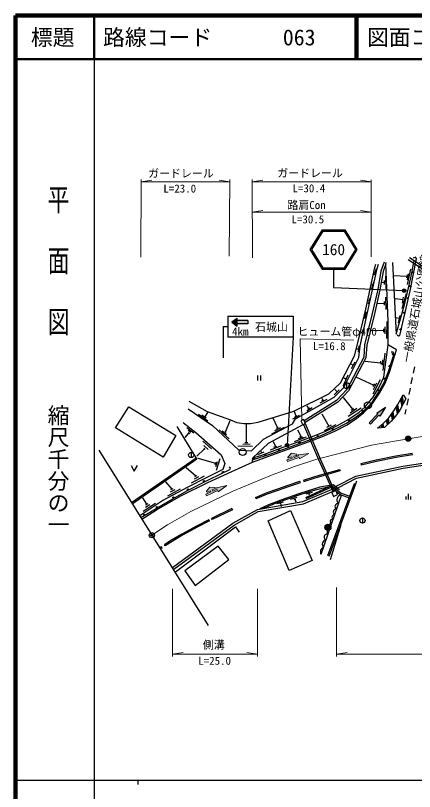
# Model space of a CAD drawing. Units: millimetres at full size, sheet at 1:1000; details may follow other scales. Extents: x -60276326 to 220865903, y -217379184 to 46736771.
# Drawn here: x 40000 to 131250, y 202409 to 380000 of the extents above; entities that cross this region are included whole.
import ezdxf
from ezdxf.enums import TextEntityAlignment as Align

# ---------------------------------------------------------------- set-up
doc = ezdxf.new("R2010")
doc.units = ezdxf.units.MM
doc.header["$LTSCALE"] = 1000
doc.header["$PDMODE"] = 32
doc.header["$PDSIZE"] = 500
doc.linetypes.add('CHAIN', pattern=[18.5, 12, -1.5, 3.5, -1.5])
for name, color, linetype, lineweight in [('M-BGD', 7, 'Continuous', 25), ('M-BMK', 2, 'CHAIN', 13), ('M-BMK-HTXT', 7, 'Continuous', 13), ('M-BMK-OTRS', 5, 'Continuous', 25), ('M-BMK-SRVR', 3, 'Continuous', 25), ('M-STR-HTXT', 7, 'Continuous', 13), ('M-STR-STRC', 7, 'Continuous', 25), ('M-TTL', 2, 'Continuous', 140), ('M-TTL-BAND', 7, 'Continuous', 25), ('M-TTL-LINE', 7, 'Continuous', 50)]:
    doc.layers.add(name, color=color, linetype=linetype, lineweight=lineweight)
doc.layers.add('M-OTRS', color=6, linetype='Continuous')
doc.layers.add('M-TTL-TXT', color=7, linetype='Continuous')
doc.styles.add('@ＭＳ ゴシック', font='')
doc.styles.add('ＭＳ ゴシック', font='')
doc.styles.get('@ＭＳ ゴシック').set_extended_font_data('@MS Gothic')
doc.styles.get('ＭＳ ゴシック').set_extended_font_data('MS Gothic')

msp = doc.modelspace()

# ---------------------------------------------------------------- hatches: boundary and pattern name
at = {"layer": 'M-BGD'}
msp.add_hatch(color=256, dxfattribs=at).paths.add_polyline_path([(112080, 263181, 1), (110806, 262599, 1)])
at = {"layer": 'M-BMK-HTXT'}
for points in [[(103189, 278978), (103277, 278717), (102077, 278316), (102203, 277939), (104869, 278831), (104956, 278570), (107079, 279780), (104655, 279469), (104743, 279208), (103719, 278865), (103632, 279126), (104267, 279339, 0.77336), (104247, 279628), (103149, 279834), (102329, 278989, 0.78564), (102484, 278742)], [(84573, 271233), (84688, 270983), (83537, 270457), (83702, 270095), (86259, 271264), (86374, 271014), (88357, 272442), (85980, 271876), (86094, 271626), (85112, 271177), (84998, 271427), (85607, 271705, 0.77336), (85557, 271991), (84443, 272080), (83717, 271153, 0.78564), (83897, 270924)]]:
    msp.add_hatch(color=256, dxfattribs=at).paths.add_polyline_path(points)
at = {"layer": 'M-BMK-SRVR'}
msp.add_hatch(color=256, dxfattribs=at).paths.add_polyline_path([(130371, 283398, 1), (129279, 282900, 1)])
at = {"layer": 'M-STR-STRC'}
for points in [[(129258, 317206, 1), (128531, 316874, 1)], [(90692, 308921), (90692, 309421), (90692, 310171), (90692, 310671), (89442, 309796)], [(93151, 309421), (93151, 310171), (90692, 310171), (90692, 309421)], [(128424, 292706), (128080, 292076), (128356, 290547), (128669, 291099), (128702, 291164)], [(122828, 288788), (120879, 286762), (121166, 286486), (123114, 288513), (123313, 288322), (124633, 290378), (122629, 288979)], [(127389, 290837), (127030, 290289), (127286, 288868), (127651, 289381)], [(125198, 287766), (124813, 287370), (125006, 286296), (125395, 286676)], [(126308, 289220), (125941, 288720), (126165, 287478), (126543, 287915)], [(124040, 286584), (123643, 286250), (123753, 285640), (124199, 285702)], [(102471, 281822, 1), (101743, 281490, 1)]]:
    msp.add_hatch(color=256, dxfattribs=at).paths.add_polyline_path(points)

# ---------------------------------------------------------------- linework, layer by layer
at = {"layer": 'M-BGD'}
for p, q in [((124681, 323189), (124782, 323483)), ((144291, 314626), (129823, 324115)), ((144495, 315090), (130097, 324533)), ((122145, 320636), (122582, 322125)), ((122168, 321513), (122370, 321451)), ((129681, 318467), (130408, 321919)), ((124644, 320318), (124665, 317462)), ((126542, 320508), (129521, 320381)), ((129483, 319986), (129627, 320628)), ((129676, 319478), (129879, 320902)), ((121500, 317521), (121936, 319011)), ((121523, 318398), (121724, 318336)), ((123750, 318922), (124234, 318945)), ((124298, 319345), (124337, 318449)), ((128453, 312975), (129414, 316394)), ((120723, 314007), (121159, 315497)), ((120746, 314884), (120947, 314822)), ((124302, 314579), (124341, 313682)), ((124648, 315552), (124669, 312696)), ((128667, 314900), (126825, 315190)), ((128535, 314144), (128754, 315536)), ((122826, 314077), (124238, 314179)), ((119861, 310679), (120297, 312168)), ((119884, 311556), (120086, 311494)), ((127749, 310647), (127059, 310808)), ((127585, 309658), (128009, 311381)), ((124898, 310002), (124850, 306069)), ((124165, 307945), (121357, 307842)), ((124157, 308286), (124192, 307564)), ((124484, 308755), (124478, 307153)), ((118102, 303747), (118485, 303750)), ((118418, 302972), (118570, 304402)), ((124463, 302691), (124030, 298728)), ((116676, 300264), (117178, 300035)), ((116813, 299196), (117650, 300740)), ((119984, 300917), (123465, 300518)), ((123462, 300868), (123525, 300175)), ((123950, 301208), (123884, 299988)), ((95368, 297600), (95368, 296482)), ((96034, 297600), (96034, 296482)), ((115025, 297120), (115487, 296881)), ((115223, 295860), (116097, 297756)), ((115452, 296744), (115618, 297075)), ((118012, 297241), (121934, 295366)), ((121794, 293410), (123460, 296727)), ((115730, 295997), (115730, 294597)), ((121829, 295084), (122160, 295684)), ((121916, 294382), (122677, 295920)), ((112875, 293225), (114051, 294352)), ((113064, 294433), (113518, 293938)), ((109649, 291327), (111287, 292202)), ((110050, 292402), (110256, 291953)), ((110078, 291853), (110512, 292051)), ((114947, 292592), (117041, 289915)), ((106661, 290707), (106996, 290036)), ((106664, 289554), (107857, 290255)), ((106834, 289903), (107365, 290185)), ((116099, 288310), (119044, 290200)), ((116507, 289084), (118050, 290137)), ((116774, 289641), (117409, 290062)), ((81835, 288736), (84020, 287237)), ((82631, 288634), (83622, 287888)), ((83955, 289273), (83273, 288178)), ((99932, 285689), (98940, 287857)), ((103442, 287718), (104945, 288572)), ((103715, 289341), (104087, 288361)), ((103853, 288178), (104343, 288463)), ((110098, 288807), (111648, 286035)), ((81285, 278780), (76970, 285929)), ((89019, 287235), (88041, 284797)), ((92764, 286366), (92751, 282277)), ((110638, 285007), (113301, 286420)), ((111187, 285758), (112262, 286359)), ((78766, 283390), (79616, 284400)), ((79147, 285726), (80807, 284462)), ((79454, 284602), (79875, 284335)), ((79464, 285135), (80064, 284628)), ((86563, 285175), (88861, 283114)), ((87256, 284940), (88220, 284076)), ((87841, 284906), (88122, 284583)), ((98600, 284281), (101500, 285818)), ((99287, 284987), (100655, 285688)), ((99687, 285531), (100167, 285766)), ((104472, 285148), (105290, 283694)), ((82856, 282547), (84855, 280840)), ((98944, 282534), (99468, 281387)), ((103814, 282541), (106533, 283545)), ((104722, 283174), (105809, 283605)), ((105037, 283579), (105434, 283760)), ((81453, 279123), (83216, 280803)), ((83055, 281557), (84026, 280690)), ((83072, 280967), (83332, 280649)), ((90883, 281507), (94171, 281413)), ((92005, 281885), (93704, 281956)), ((92456, 282259), (93168, 282283)), ((98322, 280564), (100938, 281624)), ((99074, 281180), (99759, 281466)), ((80181, 280021), (80181, 278821)), ((95452, 279524), (96900, 280105)), ((96122, 280320), (96294, 279882)), ((66532, 268519), (81285, 278780)), ((66691, 268264), (81457, 278534)), ((81285, 278780), (81457, 278534)), ((81700, 278684), (85733, 277561)), ((85685, 277264), (85826, 277811)), ((85817, 276772), (86177, 277948)), ((85975, 275924), (86801, 278647)), ((94178, 277754), (94288, 278749)), ((81239, 274602), (79054, 276509)), ((80283, 273035), (83210, 274676)), ((80903, 273956), (81922, 274503)), ((80976, 274477), (81502, 274726)), ((75799, 271628), (74412, 273271)), ((75536, 271503), (76063, 271752)), ((106384, 269723), (111946, 272266)), ((106509, 269450), (112209, 272056)), ((117493, 272839), (111377, 256312)), ((117778, 272746), (117493, 272839)), ((74843, 270061), (77770, 271702)), ((75464, 270982), (76482, 271529)), ((106443, 270557), (107949, 270933)), ((107234, 270237), (107086, 270722)), ((109904, 256687), (114542, 270257)), ((129894, 269239), (129894, 270568)), ((70047, 268159), (69141, 269585)), ((69194, 266534), (72009, 268361)), ((69792, 268018), (70302, 268300)), ((99774, 268320), (101266, 268688)), ((100346, 268360), (100769, 268443)), ((100572, 268390), (100756, 267625)), ((102887, 269337), (104434, 269786)), ((103708, 269196), (104142, 269376)), ((104213, 268616), (103959, 269293)), ((129361, 269239), (129361, 269936)), ((130427, 269239), (130427, 269936)), ((69754, 267493), (70735, 268105)), ((119345, 265011), (119345, 263811))]:
    msp.add_line(p, q, dxfattribs=at)
for points in [[(124286, 323580), (123580, 321518), (122870, 317326), (121594, 311818), (119840, 304638), (119661, 301781), (115763, 294409), (113426, 291883), (106001, 287261)], [(126225, 323475), (127034, 307036), (129044, 314059), (130383, 319985), (131173, 323827)], [(127256, 306892), (127570, 306663), (127926, 306803), (130266, 316984), (131684, 324393), (131467, 324714), (130966, 324485)], [(79514, 289985), (85033, 286172), (91092, 280560), (94008, 280369), (96719, 283050), (103386, 286541), (104060, 287676), (112912, 292632), (115092, 294862), (118486, 301729), (118792, 304421), (122710, 322071), (123051, 323121)], [(79633, 291756), (83866, 289391), (89199, 287438), (90602, 286884), (92230, 286593), (93738, 286616), (95500, 286938), (103623, 289417), (111679, 293388), (114329, 295927), (117548, 302108), (118333, 305381), (120110, 312806), (122170, 322325), (122410, 323127)], [(105729, 286353), (97814, 282052), (94288, 278749), (96330, 279383), (101237, 281248), (104629, 282460), (108277, 283809), (111105, 284963), (113645, 286164), (116227, 287623), (118631, 289222), (119863, 290363), (121832, 292637), (123103, 294794), (124204, 297269), (125199, 304600), (125243, 310009), (124903, 317688), (124681, 323189), (124067, 321394), (123361, 317227), (122080, 311702), (120337, 304563), (120153, 301643), (116175, 294118), (113747, 291494), (106265, 286837)], [(107829, 282769), (110223, 283649), (113016, 284872), (115839, 286324), (118059, 287853), (119577, 289087), (121664, 291203), (123249, 293554), (124530, 295896), (125542, 298412), (127157, 303517), (125304, 304547)], [(94288, 278749), (94095, 278459), (94237, 278284), (98406, 279719), (107686, 283053), (110086, 283955), (112851, 285231), (115681, 286703), (117904, 288132), (119408, 289272), (121469, 291362), (123035, 293684), (124304, 296003), (125307, 298496), (126522, 302336), (126479, 302707), (126339, 302961), (125895, 302941)], [(78341, 286821), (79520, 285927), (81223, 284583), (87030, 279489), (87857, 277505), (87408, 276106), (83635, 274195), (79226, 271994), (73697, 268988), (68411, 265503)], [(105878, 286432), (109301, 278386), (112623, 270970)], [(106233, 286618), (109667, 278546), (112987, 271137)], [(68913, 264698), (72279, 266845), (77822, 270071), (83999, 273142), (89460, 275639), (94178, 277754), (98557, 279346), (107829, 282769)], [(75900, 253696), (89714, 263780), (95313, 266966), (105727, 268745), (112260, 271486), (113460, 272330), (117826, 274595), (128589, 276871), (137689, 278252), (147910, 278942), (158627, 279326), (170739, 278326)], [(76195, 253293), (89985, 263360), (95484, 266488), (105868, 268262), (112503, 271046), (113720, 271902), (117996, 274120), (128678, 276379), (137743, 277755), (147936, 278443), (158616, 278825), (170698, 277828)], [(66437, 277025), (67153, 275730), (67868, 277025)], [(68666, 265094), (72528, 267440), (75796, 269341), (79338, 271271), (84115, 273742), (86921, 275088), (89052, 276120), (89171, 276404), (88851, 276601)], [(114066, 271463), (112618, 272567), (109617, 272021), (105056, 270615), (100681, 269077), (97878, 267995), (95884, 267064)], [(96560, 267179), (99865, 268524), (102248, 269395), (104668, 270220), (106983, 270966), (108913, 271504), (111755, 272225), (112453, 272373), (114461, 270714), (116434, 269978)], [(117977, 273443), (117778, 272746), (111659, 256208)], [(111953, 272267), (114258, 270363), (116295, 269604)], [(76591, 252650), (90350, 262982), (91190, 261749)], [(112016, 255504), (114489, 263504), (114374, 263547)]]:
    msp.add_lwpolyline(points, dxfattribs=at)
for points in [[(62854, 285609), (65938, 290470), (76656, 283858), (73805, 278941)], [(105729, 286353), (106348, 286679), (105883, 287564), (105264, 287239)], [(112763, 269935), (113673, 270351), (113257, 271260), (112348, 270844)], [(97803, 264314), (102884, 266739), (107843, 255277), (102609, 252961)], [(78743, 252886), (81103, 249562), (88752, 255502), (86362, 258558)]]:
    msp.add_lwpolyline(points, close=True, dxfattribs=at)
for centre, radius in [((130924, 321220), 150), ((130309, 318004), 150), ((129728, 315313), 150), ((128959, 311964), 150), ((128084, 308157), 150), ((126351, 302506), 150), ((125548, 299758), 150), ((124475, 296831), 150), ((115730, 295297), 700), ((123116, 294144), 150), ((120585, 290793), 800), ((119418, 289495), 150), ((116329, 287298), 150), ((112624, 285291), 150), ((104975, 282238), 150), ((109148, 283763), 150), ((91977, 280091), 800), ((100273, 280549), 150), ((80181, 279421), 600), ((97157, 279448), 150), ((94565, 278556), 150), ((87440, 275506), 150), ((83128, 273400), 150), ((79456, 271501), 150), ((76124, 269690), 150), ((72326, 267493), 150), ((69422, 265729), 150), ((119345, 264411), 600), ((111443, 262890), 700)]:
    msp.add_circle(centre, radius, dxfattribs=at)
for centre, radius, start, end in [((114538, 269202), 1055, 89.74782, 232.51132), ((113816, 267624), 746, 83.87084, 238.3883), ((113308, 266353), 645, 79.59498, 242.66415), ((112433, 264230), 453, 65.2347, 257.02444), ((113000, 265148), 632, 88.93946, 233.31968), ((112284, 263205), 586, 85.35291, 236.90622), ((111243, 260626), 663, 70.55435, 251.70479), ((112178, 261823), 916, 103.53796, 218.72117), ((111214, 258960), 1052, 99.81361, 222.44552), ((110750, 257271), 1028, 107.66153, 214.5976)]:
    msp.add_arc(centre, radius, start, end, dxfattribs=at)
at = {"layer": 'M-BMK'}
msp.add_lwpolyline([(264529, 265177), (222564, 274698), (193848, 281047), (184162, 282771), (175527, 284178), (169068, 285040), (166714, 285178), (162395, 285516), (158047, 285516), (153891, 285444), (148845, 285349), (143553, 285086), (139837, 284711), (135577, 284045), (129825, 283149), (121430, 281672), (112781, 279468), (108652, 278389), (103814, 276815), (98555, 274770), (89668, 271165), (80114, 266469), (74775, 263406), (71182, 261056)], dxfattribs=at)
at = {"layer": 'M-BMK-HTXT'}
for p, q in [((102203, 277939), (104869, 278831)), ((103149, 279834), (102329, 278989)), ((102484, 278742), (103189, 278978)), ((103149, 279834), (104247, 279628)), ((103277, 278717), (103189, 278978)), ((103632, 279126), (104267, 279339)), ((103719, 278865), (103632, 279126)), ((103719, 278865), (104743, 279208)), ((104655, 279469), (107079, 279780)), ((104655, 279469), (104743, 279208)), ((104869, 278831), (104956, 278570)), ((107079, 279780), (104956, 278570)), ((102077, 278316), (103277, 278717)), ((102203, 277939), (102077, 278316)), ((84443, 272080), (83717, 271153)), ((84443, 272080), (85557, 271991)), ((85980, 271876), (88357, 272442)), ((85980, 271876), (86094, 271626)), ((88357, 272442), (86374, 271014)), ((83537, 270457), (84688, 270983)), ((83702, 270095), (83537, 270457)), ((83702, 270095), (86259, 271264)), ((83897, 270924), (84573, 271233)), ((84688, 270983), (84573, 271233)), ((84998, 271427), (85607, 271705)), ((85112, 271177), (84998, 271427)), ((85112, 271177), (86094, 271626)), ((86259, 271264), (86374, 271014))]:
    msp.add_line(p, q, dxfattribs=at)
for centre, start, end in [((102437, 278884), 135.88758, 288.50624), ((104220, 279481), 288.50624, 79.37441), ((85545, 271842), 294.56801, 85.43618), ((83835, 271060), 141.94936, 294.56801)]:
    msp.add_arc(centre, 150, start, end, dxfattribs=at)
at = {"layer": 'M-BMK-OTRS'}
msp.add_line((59050, 280527), (84047, 240409), dxfattribs=at)
at = {"layer": 'M-BMK-SRVR'}
for centre in [(129825, 283149), (71182, 261056)]:
    msp.add_circle(centre, 600, dxfattribs=at)
at = {"layer": 'M-OTRS'}
msp.add_point((71182, 261056), dxfattribs=at)
at = {"layer": 'M-STR-HTXT'}
for p, q in [((68747, 342447), (68689, 324680)), ((68745, 341947), (71170, 342330)), ((68745, 341947), (89006, 341938)), ((89006, 341938), (86581, 342322)), ((89011, 342438), (88830, 324959)), ((94119, 342435), (94166, 324575)), ((94120, 341935), (96545, 342319)), ((94120, 341935), (121326, 341923)), ((121326, 341923), (118901, 342308)), ((121324, 342423), (121368, 324755)), ((94139, 335011), (96563, 335394)), ((94139, 335011), (121343, 334999)), ((121343, 334999), (118918, 335383)), ((75905, 248794), (75906, 233323)), ((95349, 248775), (95350, 233321)), ((113408, 249059), (113410, 233320)), ((75906, 233823), (78331, 234207)), ((75906, 233823), (95350, 233821)), ((95350, 233821), (92925, 234206)), ((113409, 233820), (115834, 234204)), ((113409, 233820), (262828, 233806))]:
    msp.add_line(p, q, dxfattribs=at)
msp.add_lwpolyline([(105488, 287485), (105132, 305995), (117391, 305687)], dxfattribs=at)
at = {"layer": 'M-STR-STRC'}
for p, q in [((110117, 330936), (107353, 326436)), ((110285, 330636), (107705, 326436)), ((110117, 330936), (115389, 330936)), ((110285, 330636), (115221, 330636)), ((117801, 326436), (115221, 330636)), ((118153, 326436), (115389, 330936)), ((107353, 326436), (110117, 321936)), ((107705, 326436), (110285, 322236)), ((115221, 322236), (117801, 326436)), ((115389, 321936), (118153, 326436)), ((110117, 321936), (115389, 321936)), ((110285, 322236), (115221, 322236)), ((88523, 311171), (103523, 311171)), ((88523, 311171), (88523, 306421)), ((103523, 311171), (103523, 306421)), ((90692, 310671), (89442, 309796)), ((89442, 309796), (90692, 308921)), ((90692, 308921), (90692, 310671)), ((93151, 310171), (90692, 310171)), ((93151, 309421), (90692, 309421)), ((93151, 310171), (93151, 309421)), ((87523, 308796), (88523, 308796)), ((87523, 308796), (87523, 301671)), ((103523, 306421), (88523, 306421)), ((103523, 306421), (102098, 281683)), ((131219, 299624), (130930, 298153)), ((130737, 297171), (130448, 295700)), ((130255, 294718), (129966, 293246)), ((128080, 292076), (128356, 290547)), ((128424, 292706), (128702, 291164)), ((129773, 292265), (129483, 290793)), ((122629, 288979), (124633, 290378)), ((124633, 290378), (123313, 288322)), ((127030, 290289), (127286, 288868)), ((127389, 290837), (127651, 289381)), ((129291, 289812), (129082, 288752)), ((120879, 286762), (122828, 288788)), ((121166, 286486), (123114, 288513)), ((122629, 288979), (122828, 288788)), ((123114, 288513), (123313, 288322)), ((125198, 287766), (125397, 286661)), ((125941, 288720), (126165, 287478)), ((126308, 289220), (126543, 287915)), ((121166, 286486), (120879, 286762)), ((123643, 286250), (123753, 285640)), ((124040, 286584), (124199, 285702)), ((124813, 287370), (125006, 286296)), ((130793, 279486), (130744, 279782)), ((118951, 277405), (119021, 277113)), ((114168, 276122), (114249, 275833)), ((105877, 273656), (105969, 273371)), ((105158, 273118), (105065, 273403)), ((94925, 269729), (95039, 269451)), ((89464, 267170), (84824, 264910)), ((89596, 266900), (84955, 264640)), ((89464, 267170), (89596, 266900)), ((84366, 264345), (84229, 264612)), ((84955, 264640), (84824, 264910)), ((73401, 258418), (72994, 258147)), ((73568, 258169), (73153, 257892)), ((73568, 258169), (73401, 258418)), ((74205, 258592), (74040, 258843))]:
    msp.add_line(p, q, dxfattribs=at)
for points in [[(112753, 321936), (112739, 317716), (128895, 317040)], [(130744, 279782), (126986, 279155), (122463, 278245), (118951, 277405)], [(130793, 279486), (127041, 278860), (122527, 277952), (119021, 277113)], [(105877, 273656), (108213, 274407), (110621, 275121), (114168, 276122)], [(105969, 273371), (108302, 274120), (110704, 274833), (114249, 275833)], [(94925, 269729), (97541, 270798), (99768, 271603), (102571, 272587), (105065, 273403)], [(95039, 269451), (97649, 270517), (99868, 271320), (102667, 272303), (105158, 273118)], [(84229, 264612), (81564, 263242), (78016, 261329), (75283, 259664), (74040, 258843)], [(84366, 264345), (81704, 262977), (78166, 261069), (75444, 259411), (74205, 258592)]]:
    msp.add_lwpolyline(points, dxfattribs=at)
msp.add_lwpolyline([(122824, 285560), (124078, 286616), (125365, 287937), (126512, 289496), (127476, 290970), (128678, 293172), (129263, 292266), (128669, 291099), (127865, 289681), (126906, 288332), (125884, 287155), (124432, 285735), (123605, 285619)], close=True, dxfattribs=at)
for centre in [(128895, 317040), (102107, 281656)]:
    msp.add_circle(centre, 400, dxfattribs=at)
at = {"layer": 'M-TTL'}
for p, q in [((40000, 380000), (40000, 20000)), ((680000, 380000), (40000, 380000))]:
    msp.add_line(p, q, dxfattribs=at)
at = {"layer": 'M-TTL-BAND'}
for p, q in [((58000, 370000), (58000, 20000)), ((40000, 205000), (579000, 205000)), ((68000, 205000), (68000, 204000))]:
    msp.add_line(p, q, dxfattribs=at)
at = {"layer": 'M-TTL-LINE'}
for p, q in [((58000, 380000), (58000, 370000)), ((117750, 380000), (117750, 370000)), ((118250, 380000), (118250, 370000)), ((40000, 370000), (680000, 370000))]:
    msp.add_line(p, q, dxfattribs=at)

# ---------------------------------------------------------------- texts
at = {"layer": 'M-BMK-HTXT', "style": 'ＭＳ ゴシック'}
msp.add_text('一般県道石城山公園線', height=1833, rotation=80, dxfattribs=at).set_placement((130851, 300398), align=Align.BOTTOM_LEFT)
at = {"layer": 'M-STR-HTXT', "style": 'ＭＳ ゴシック'}
for s, rotation, p in [('ガードレール', 359.975, (70342, 342407)), ('ガードレール', 359.975, (99874, 342468)), ('L=23.0', 359.975, (73826, 338938)), ('L=30.4', 359.975, (103358, 338999)), ('路肩Con', 359.975, (102193, 335160)), ('L=30.5', 359.975, (103123, 331887)), ('ヒューム管φ400', 359.975, (104504, 306193)), ('L=16.8', 359.975, (108029, 302871)), ('側溝', 359.995, (82835, 234510)), ('L=25.0', 359.995, (81804, 230863))]:
    msp.add_text(s, height=1833, rotation=rotation, dxfattribs=at).set_placement(p, align=Align.BOTTOM_LEFT)
at = {"layer": 'M-STR-STRC', "style": 'ＭＳ ゴシック'}
for s, height, p in [('160', 2566, (112753, 326436)), ('石城山', 1833, (98544, 308721)), ('4km', 1833, (91410, 307681))]:
    msp.add_text(s, height=height, dxfattribs=at).set_placement(p, align=Align.MIDDLE_CENTER)
at = {"layer": 'M-TTL-BAND', "style": '@ＭＳ ゴシック', "width": 1.4}
msp.add_text('平  面  図', height=3666, rotation=270, dxfattribs=at).set_placement((49777, 306475), align=Align.MIDDLE_RIGHT)
at = {"layer": 'M-TTL-BAND', "style": '@ＭＳ ゴシック'}
msp.add_text('縮尺千分の一', height=3666, rotation=270, dxfattribs=at).set_placement((49777, 261030), align=Align.MIDDLE_RIGHT)
at = {"layer": 'M-TTL-TXT', "style": 'ＭＳ ゴシック'}
msp.add_text('標題', height=3666, dxfattribs=at).set_placement((48500, 375000), align=Align.MIDDLE_CENTER)
for s, p in [('路線コード', (60000, 375000)), ('063', (101142, 375000)), ('図面コード', (120380, 375000))]:
    msp.add_text(s, height=3666, dxfattribs=at).set_placement(p, align=Align.MIDDLE_LEFT)

doc.saveas('drawing.dxf')
